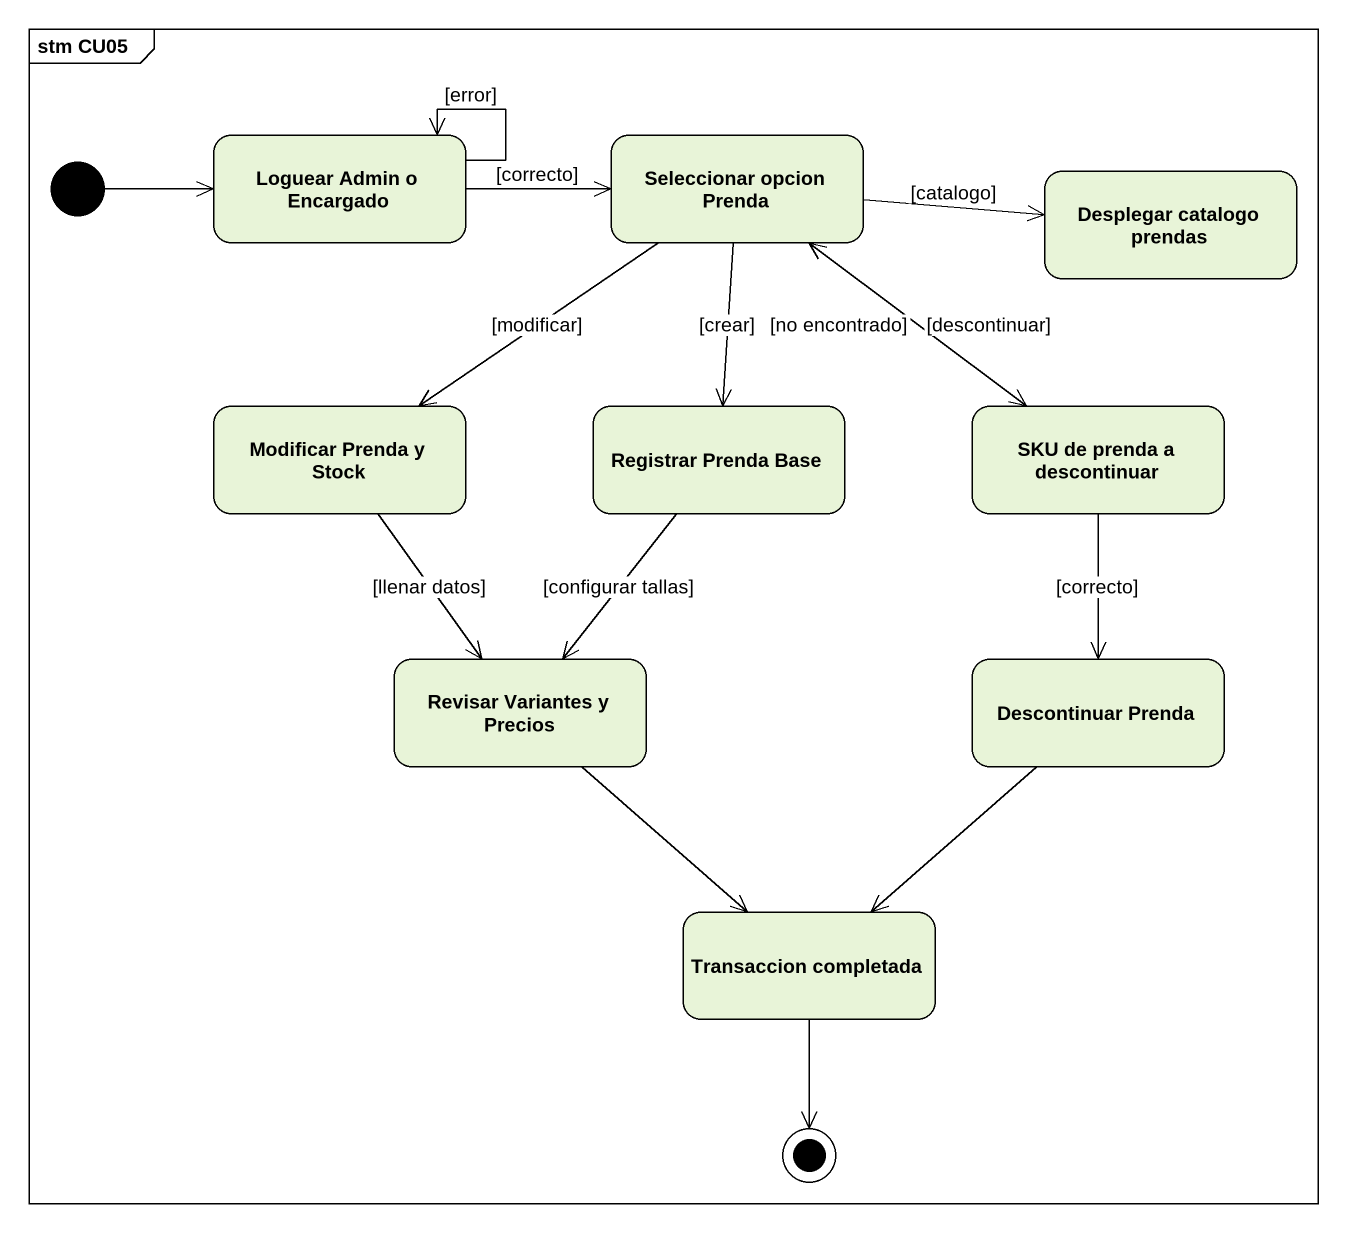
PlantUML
@startuml
mainframe stm CU05
hide empty description
state "Loguear Admin o Encargado" as Loguear_Admin_o_Encargado
state "Seleccionar opcion Prenda" as Seleccionar_opcion_Prenda
state "Desplegar catalogo prendas" as Desplegar_catalogo_prendas
state "Modificar Prenda y Stock" as Modificar_Prenda_y_Stock
state "Registrar Prenda Base" as Registrar_Prenda_Base
state "SKU de prenda a descontinuar" as SKU_de_prenda_a_descontinuar
state "Revisar Variantes y Precios" as Revisar_Variantes_y_Precios
state "Descontinuar Prenda" as Descontinuar_Prenda
state "Transaccion completada" as Transaccion_completada
[*] -right-> Loguear_Admin_o_Encargado
Loguear_Admin_o_Encargado --> Loguear_Admin_o_Encargado : [error]
Loguear_Admin_o_Encargado -right-> Seleccionar_opcion_Prenda : [correcto]
Seleccionar_opcion_Prenda -right-> Desplegar_catalogo_prendas : [catalogo]
Seleccionar_opcion_Prenda --> Modificar_Prenda_y_Stock : [modificar]
Seleccionar_opcion_Prenda --> Registrar_Prenda_Base : [crear]
Seleccionar_opcion_Prenda --> SKU_de_prenda_a_descontinuar : [descontinuar]
Modificar_Prenda_y_Stock --> Revisar_Variantes_y_Precios : [llenar datos]
Registrar_Prenda_Base --> Revisar_Variantes_y_Precios : [configurar tallas]
SKU_de_prenda_a_descontinuar -up-> Seleccionar_opcion_Prenda : [no encontrado]
SKU_de_prenda_a_descontinuar --> Descontinuar_Prenda : [correcto]
Revisar_Variantes_y_Precios --> Transaccion_completada
Descontinuar_Prenda --> Transaccion_completada
Transaccion_completada --> [*]
@enduml
